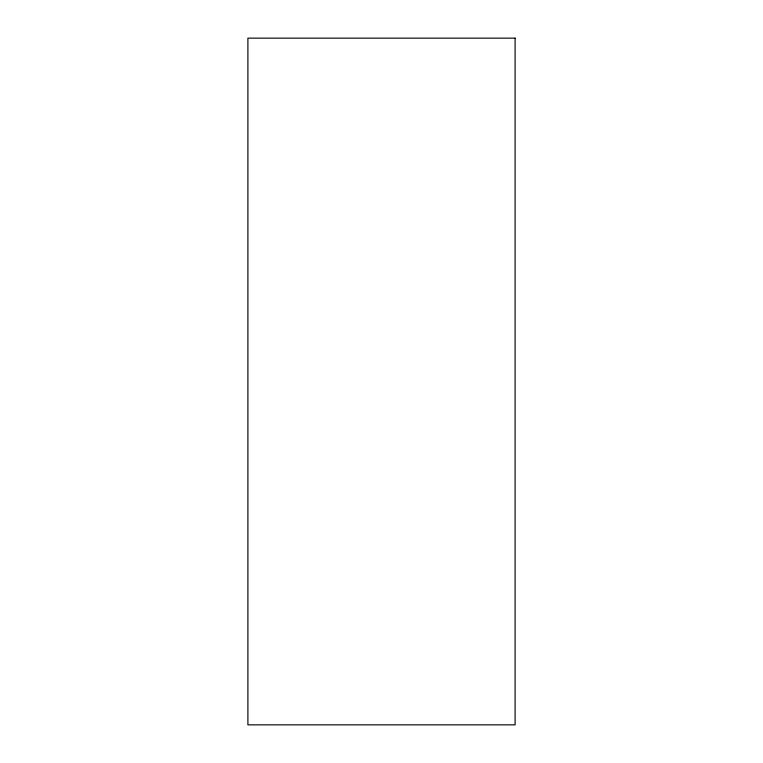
<?xml version="1.0" encoding="UTF-8"?>
<svg xmlns="http://www.w3.org/2000/svg" width="763" height="763" viewBox="0 0 763 763"><rect width="100%" height="100%" fill="white"/><g stroke="black" fill="none" stroke-linecap="round" stroke-linejoin="round"><path stroke-width="1.14" d="M515.101 38.15L247.899 38.15L247.899 724.85L515.101 724.85L515.101 38.15"/></g></svg>
